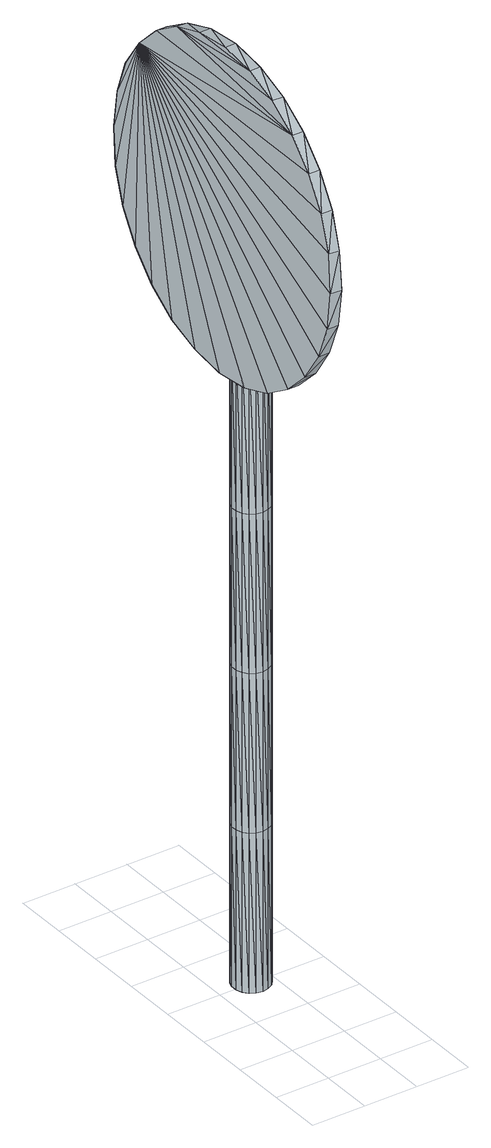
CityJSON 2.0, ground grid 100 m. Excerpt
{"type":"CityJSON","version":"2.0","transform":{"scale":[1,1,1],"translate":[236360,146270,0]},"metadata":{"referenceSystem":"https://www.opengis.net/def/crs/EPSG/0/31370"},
"CityObjects":{
"object1":{"type":"GenericCityObject","attributes":{"cluster":94,"mean_distance_to_centroid":0.0426,"new_centroid_x":236313.43,"new_centroid_y":146652.17,"mean_distance_to_camera":5.82,"H1":0,"H2":0,"Z_final":110.1,"cluster2":-1,"proj_x":236316.69,"proj_y":146654.35,"id_line":53782,"bearing_l":146.17,"distance":3.92,"orientation":"right","G_obj":146.17},"geometry":[{"type":"MultiSurface","lod":"2","boundaries":[[[0,1,2]],[[2,1,3]],[[3,1,4]],[[4,1,5]],[[5,1,6]],[[1,7,6]],[[1,8,7]],[[1,9,8]],[[1,10,9]],[[1,11,10]],[[1,12,11]],[[1,13,12]],[[1,14,13]],[[15,14,1]],[[16,15,1]],[[17,16,1]],[[18,17,1]],[[0,18,1]],[[19,20,0]],[[19,0,2]],[[21,19,2]],[[21,2,3]],[[21,3,22]],[[22,3,4]],[[22,4,23]],[[23,4,5]],[[23,5,24]],[[24,5,6]],[[24,6,25]],[[25,6,7]],[[25,7,26]],[[26,7,8]],[[26,8,27]],[[8,9,27]],[[27,9,28]],[[9,10,28]],[[10,29,28]],[[10,11,29]],[[11,30,29]],[[11,12,30]],[[30,12,31]],[[31,12,13]],[[31,13,32]],[[32,13,14]],[[32,14,33]],[[33,14,15]],[[33,15,34]],[[34,15,16]],[[34,16,35]],[[35,16,17]],[[36,35,17]],[[18,36,17]],[[20,36,18]],[[20,18,0]],[[37,38,20]],[[37,20,19]],[[39,37,19]],[[21,39,19]],[[39,21,40]],[[40,21,22]],[[40,22,41]],[[41,22,23]],[[41,23,42]],[[42,23,24]],[[42,24,43]],[[43,24,25]],[[43,25,44]],[[44,25,26]],[[26,45,44]],[[26,27,45]],[[27,46,45]],[[27,28,46]],[[28,47,46]],[[28,29,47]],[[47,29,48]],[[29,30,48]],[[48,30,49]],[[49,30,31]],[[49,31,50]],[[50,31,32]],[[50,32,51]],[[51,32,33]],[[51,33,52]],[[52,33,34]],[[52,34,53]],[[53,34,35]],[[54,53,35]],[[54,35,36]],[[38,54,36]],[[38,36,20]],[[55,56,38]],[[55,38,37]],[[57,55,37]],[[57,37,39]],[[57,39,58]],[[58,39,40]],[[58,40,59]],[[59,40,41]],[[59,41,60]],[[60,41,42]],[[60,42,61]],[[61,42,43]],[[61,43,62]],[[62,43,44]],[[44,63,62]],[[44,45,63]],[[45,64,63]],[[45,46,64]],[[46,65,64]],[[46,47,65]],[[47,66,65]],[[47,48,66]],[[66,48,67]],[[67,48,49]],[[67,49,68]],[[68,49,50]],[[68,50,69]],[[69,50,51]],[[69,51,70]],[[70,51,52]],[[70,52,71]],[[71,52,53]],[[72,71,53]],[[72,53,54]],[[56,72,54]],[[56,54,38]],[[73,74,56]],[[73,56,55]],[[75,73,55]],[[75,55,57]],[[75,57,76]],[[76,57,58]],[[76,58,77]],[[77,58,59]],[[77,59,78]],[[78,59,60]],[[78,60,79]],[[79,60,61]],[[79,61,80]],[[80,61,62]],[[62,81,80]],[[62,63,81]],[[63,82,81]],[[63,64,82]],[[64,83,82]],[[64,65,83]],[[65,84,83]],[[65,66,84]],[[84,66,85]],[[85,66,67]],[[85,67,86]],[[86,67,68]],[[86,68,87]],[[87,68,69]],[[87,69,88]],[[88,69,70]],[[88,70,89]],[[89,70,71]],[[90,89,71]],[[90,71,72]],[[74,90,72]],[[74,72,56]],[[91,92,74]],[[91,74,73]],[[93,91,73]],[[93,73,75]],[[93,75,94]],[[94,75,76]],[[94,76,95]],[[95,76,77]],[[95,77,96]],[[96,77,78]],[[96,78,97]],[[97,78,79]],[[97,79,98]],[[98,79,80]],[[80,99,98]],[[80,81,99]],[[81,100,99]],[[81,82,100]],[[82,101,100]],[[82,83,101]],[[83,102,101]],[[83,84,102]],[[102,84,103]],[[103,84,85]],[[103,85,104]],[[104,85,86]],[[104,86,105]],[[105,86,87]],[[105,87,106]],[[106,87,88]],[[106,88,107]],[[107,88,89]],[[108,107,89]],[[108,89,90]],[[92,108,90]],[[92,90,74]],[[92,91,109]],[[91,93,109]],[[93,94,109]],[[94,95,109]],[[95,96,109]],[[109,96,97]],[[109,97,98]],[[109,98,99]],[[109,99,100]],[[109,100,101]],[[109,101,102]],[[109,102,103]],[[109,103,104]],[[105,109,104]],[[106,109,105]],[[107,109,106]],[[108,109,107]],[[92,109,108]],[[110,111,112]],[[113,112,114]],[[115,112,113]],[[116,112,115]],[[117,112,116]],[[118,112,117]],[[119,112,118]],[[120,112,119]],[[121,112,120]],[[122,112,121]],[[122,123,112]],[[123,110,112]],[[111,124,112]],[[124,125,112]],[[125,126,112]],[[126,127,112]],[[127,128,112]],[[128,129,112]],[[129,130,112]],[[130,131,112]],[[112,131,132]],[[131,133,132]],[[131,134,133]],[[133,134,135]],[[133,135,136]],[[135,137,136]],[[133,136,138]],[[136,139,138]],[[136,137,139]],[[137,140,139]],[[137,135,140]],[[135,141,140]],[[135,134,141]],[[134,142,141]],[[134,131,142]],[[131,143,142]],[[131,130,143]],[[143,130,144]],[[144,130,129]],[[144,129,145]],[[145,129,128]],[[145,128,146]],[[146,127,147]],[[147,127,126]],[[147,126,148]],[[148,126,125]],[[148,125,149]],[[149,125,124]],[[150,149,124]],[[150,124,111]],[[151,150,111]],[[151,111,110]],[[152,151,110]],[[152,110,123]],[[146,128,127]],[[153,123,122]],[[154,153,122]],[[154,122,121]],[[155,154,121]],[[155,121,120]],[[156,155,120]],[[156,120,119]],[[157,156,119]],[[157,119,118]],[[157,118,158]],[[158,118,117]],[[158,117,159]],[[153,152,123]],[[159,117,116]],[[159,116,160]],[[160,116,115]],[[160,115,161]],[[161,115,113]],[[161,113,162]],[[162,113,114]],[[162,114,163]],[[163,114,112]],[[163,112,164]],[[164,112,132]],[[132,165,164]],[[132,133,165]],[[133,138,165]],[[138,139,140]],[[161,162,163]],[[160,161,163]],[[159,160,163]],[[158,159,163]],[[157,158,163]],[[156,157,163]],[[155,156,163]],[[154,155,163]],[[153,154,163]],[[153,163,152]],[[152,163,151]],[[151,163,150]],[[150,163,149]],[[149,163,148]],[[148,163,147]],[[147,163,146]],[[146,163,145]],[[145,163,144]],[[144,163,143]],[[143,163,142]],[[163,164,142]],[[142,164,165]],[[142,165,141]],[[165,140,141]],[[165,138,140]],[[166,167,168]],[[168,167,169]],[[170,168,169]],[[170,169,171]],[[170,171,172]],[[172,171,173]],[[172,173,174]],[[174,173,175]],[[174,175,176]],[[176,175,177]],[[176,177,178]],[[178,177,179]],[[178,179,180]],[[180,179,181]],[[180,181,182]],[[182,181,183]],[[182,183,184]],[[184,183,185]],[[184,185,186]],[[186,185,187]],[[186,187,188]],[[188,187,189]],[[188,189,190]],[[190,189,191]],[[192,190,191]],[[192,191,193]],[[194,192,193]],[[194,193,195]],[[196,194,195]],[[196,195,197]],[[198,196,197]],[[198,197,199]],[[200,198,199]],[[200,199,201]],[[202,200,201]],[[202,201,203]],[[204,202,203]],[[204,203,205]],[[206,204,205]],[[206,205,207]],[[208,206,207]],[[208,207,209]],[[210,208,209]],[[210,209,211]],[[212,210,211]],[[212,211,213]],[[214,212,213]],[[214,213,215]],[[216,214,215]],[[216,215,217]],[[216,217,218]],[[218,217,219]],[[218,219,220]],[[220,219,221]],[[220,221,222]],[[222,221,223]],[[222,223,224]],[[224,223,225]],[[224,225,226]],[[226,225,227]],[[226,227,228]],[[228,227,229]],[[228,229,230]],[[230,229,231]],[[230,231,232]],[[232,231,233]],[[232,233,234]],[[234,233,235]],[[234,235,236]],[[236,235,237]],[[238,236,237]],[[238,237,239]],[[238,239,240]],[[240,239,241]],[[241,242,240]],[[241,243,242]],[[242,243,244]],[[244,243,245]],[[244,245,246]],[[246,245,247]],[[246,247,248]],[[248,247,249]],[[248,249,250]],[[250,249,251]],[[250,251,252]],[[252,251,253]],[[252,253,254]],[[254,253,255]],[[254,255,256]],[[256,255,257]],[[256,257,258]],[[258,257,259]],[[258,259,260]],[[260,259,261]],[[260,261,262]],[[262,261,263]],[[262,263,264]],[[264,263,265]],[[264,265,266]],[[266,265,267]],[[266,267,268]],[[268,267,269]],[[269,270,268]],[[269,271,270]],[[271,272,270]],[[271,273,272]],[[273,274,272]],[[273,275,274]],[[275,276,274]],[[275,277,276]],[[277,278,276]],[[277,279,278]],[[279,280,278]],[[279,281,280]],[[281,282,280]],[[281,283,282]],[[283,284,282]],[[283,285,284]],[[285,286,284]],[[285,287,286]],[[287,288,286]],[[287,289,288]],[[289,290,288]],[[289,291,290]],[[290,291,292]],[[292,291,293]],[[292,293,294]],[[294,293,295]],[[294,295,296]],[[296,295,297]],[[296,297,298]],[[298,297,299]],[[298,299,300]],[[300,299,301]],[[300,301,302]],[[302,301,303]],[[302,303,304]],[[304,303,305]],[[304,305,306]],[[306,305,307]],[[306,307,308]],[[308,307,309]],[[308,309,310]],[[310,309,311]],[[310,311,312]],[[312,311,313]],[[313,166,312]],[[313,167,166]],[[169,167,313]],[[169,313,171]],[[171,313,311]],[[173,171,311]],[[173,311,309]],[[175,173,309]],[[175,309,307]],[[177,175,307]],[[177,307,305]],[[179,177,305]],[[179,305,303]],[[181,179,303]],[[181,303,301]],[[183,181,301]],[[183,301,299]],[[183,299,297]],[[185,183,297]],[[185,297,295]],[[187,185,295]],[[187,295,293]],[[189,187,293]],[[189,293,291]],[[189,291,289]],[[189,289,287]],[[191,189,287]],[[191,287,285]],[[193,191,285]],[[195,193,285]],[[195,285,283]],[[197,195,283]],[[199,197,283]],[[201,199,283]],[[201,283,281]],[[203,201,281]],[[205,203,281]],[[205,281,279]],[[205,279,207]],[[207,279,209]],[[209,279,277]],[[209,277,211]],[[211,277,275]],[[211,275,213]],[[213,275,273]],[[213,273,215]],[[215,273,271]],[[215,271,217]],[[217,271,219]],[[219,271,269]],[[219,269,221]],[[221,269,267]],[[221,267,223]],[[223,267,265]],[[223,265,225]],[[225,265,263]],[[225,263,261]],[[225,261,227]],[[227,261,259]],[[227,259,229]],[[229,259,257]],[[229,257,255]],[[229,255,231]],[[231,255,253]],[[231,253,233]],[[233,253,251]],[[233,251,235]],[[251,249,235]],[[235,249,247]],[[235,247,237]],[[247,245,237]],[[237,245,243]],[[237,243,239]],[[239,243,241]],[[238,240,242]],[[168,312,166]],[[170,312,168]],[[170,310,312]],[[172,310,170]],[[172,308,310]],[[174,308,172]],[[174,306,308]],[[176,306,174]],[[176,304,306]],[[178,304,176]],[[178,302,304]],[[180,302,178]],[[180,300,302]],[[182,300,180]],[[182,298,300]],[[182,296,298]],[[184,296,182]],[[184,294,296]],[[186,294,184]],[[186,292,294]],[[188,292,186]],[[188,290,292]],[[188,288,290]],[[188,286,288]],[[190,286,188]],[[190,284,286]],[[192,284,190]],[[194,284,192]],[[194,282,284]],[[196,282,194]],[[198,282,196]],[[200,282,198]],[[200,280,282]],[[202,280,200]],[[204,280,202]],[[204,278,280]],[[204,206,278]],[[206,208,278]],[[208,276,278]],[[208,210,276]],[[210,274,276]],[[210,212,274]],[[212,272,274]],[[212,214,272]],[[214,270,272]],[[214,216,270]],[[216,218,270]],[[218,268,270]],[[218,220,268]],[[220,266,268]],[[220,222,266]],[[222,264,266]],[[222,224,264]],[[224,262,264]],[[224,260,262]],[[224,226,260]],[[226,258,260]],[[226,228,258]],[[228,256,258]],[[228,254,256]],[[228,230,254]],[[230,252,254]],[[230,232,252]],[[232,250,252]],[[232,234,250]],[[250,234,248]],[[234,246,248]],[[234,236,246]],[[246,236,244]],[[236,242,244]],[[236,238,242]],[[314,315,316]],[[316,315,317]],[[318,316,317]],[[318,317,319]],[[318,319,320]],[[320,319,321]],[[320,321,322]],[[322,321,323]],[[322,323,324]],[[324,323,325]],[[324,325,326]],[[326,325,327]],[[326,327,328]],[[328,327,329]],[[328,329,330]],[[330,329,331]],[[330,331,332]],[[332,331,333]],[[332,333,334]],[[334,333,335]],[[334,335,336]],[[336,335,337]],[[336,337,338]],[[338,337,339]],[[340,338,339]],[[340,339,341]],[[342,340,341]],[[342,341,343]],[[344,342,343]],[[344,343,345]],[[346,344,345]],[[346,345,347]],[[348,346,347]],[[348,347,349]],[[350,348,349]],[[350,349,351]],[[352,350,351]],[[352,351,353]],[[354,352,353]],[[354,353,355]],[[356,354,355]],[[356,355,357]],[[358,356,357]],[[358,357,359]],[[360,358,359]],[[360,359,361]],[[362,360,361]],[[362,361,363]],[[364,362,363]],[[364,363,365]],[[364,365,366]],[[366,365,367]],[[366,367,368]],[[368,367,369]],[[368,369,370]],[[370,369,371]],[[370,371,372]],[[372,371,373]],[[372,373,374]],[[374,373,375]],[[374,375,376]],[[376,375,377]],[[376,377,378]],[[378,377,379]],[[378,379,380]],[[380,379,381]],[[380,381,382]],[[382,381,383]],[[382,383,384]],[[384,383,385]],[[386,384,385]],[[386,385,387]],[[386,387,388]],[[388,387,389]],[[389,390,388]],[[389,391,390]],[[390,391,392]],[[392,391,393]],[[392,393,394]],[[394,393,395]],[[394,395,396]],[[396,395,397]],[[396,397,398]],[[398,397,399]],[[398,399,400]],[[400,399,401]],[[400,401,402]],[[402,401,403]],[[402,403,404]],[[404,403,405]],[[404,405,406]],[[406,405,407]],[[406,407,408]],[[408,407,409]],[[408,409,410]],[[410,409,411]],[[410,411,412]],[[412,411,413]],[[412,413,414]],[[414,413,415]],[[414,415,416]],[[416,415,417]],[[417,418,416]],[[417,419,418]],[[419,420,418]],[[419,421,420]],[[421,422,420]],[[421,423,422]],[[423,424,422]],[[423,425,424]],[[425,426,424]],[[425,427,426]],[[427,428,426]],[[427,429,428]],[[429,430,428]],[[429,431,430]],[[431,432,430]],[[431,433,432]],[[433,434,432]],[[433,435,434]],[[435,436,434]],[[435,437,436]],[[437,438,436]],[[437,439,438]],[[438,439,440]],[[440,439,441]],[[440,441,442]],[[442,441,443]],[[442,443,444]],[[444,443,445]],[[444,445,446]],[[446,445,447]],[[446,447,448]],[[448,447,449]],[[448,449,450]],[[450,449,451]],[[450,451,452]],[[452,451,453]],[[452,453,454]],[[454,453,455]],[[454,455,456]],[[456,455,457]],[[456,457,458]],[[458,457,459]],[[458,459,460]],[[460,459,461]],[[461,314,460]],[[461,315,314]],[[317,315,461]],[[317,461,319]],[[319,461,459]],[[321,319,459]],[[321,459,457]],[[323,321,457]],[[323,457,455]],[[325,323,455]],[[325,455,453]],[[327,325,453]],[[327,453,451]],[[329,327,451]],[[329,451,449]],[[331,329,449]],[[331,449,447]],[[331,447,445]],[[333,331,445]],[[333,445,443]],[[335,333,443]],[[335,443,441]],[[337,335,441]],[[337,441,439]],[[337,439,437]],[[337,437,435]],[[339,337,435]],[[339,435,433]],[[341,339,433]],[[343,341,433]],[[343,433,431]],[[345,343,431]],[[347,345,431]],[[349,347,431]],[[349,431,429]],[[351,349,429]],[[353,351,429]],[[353,429,427]],[[353,427,355]],[[355,427,357]],[[357,427,425]],[[357,425,359]],[[359,425,423]],[[359,423,361]],[[361,423,421]],[[361,421,363]],[[363,421,419]],[[363,419,365]],[[365,419,367]],[[367,419,417]],[[367,417,369]],[[369,417,415]],[[369,415,371]],[[371,415,413]],[[371,413,373]],[[373,413,411]],[[373,411,409]],[[373,409,375]],[[375,409,407]],[[375,407,377]],[[377,407,405]],[[377,405,403]],[[377,403,379]],[[379,403,401]],[[379,401,381]],[[381,401,399]],[[381,399,383]],[[399,397,383]],[[383,397,395]],[[383,395,385]],[[395,393,385]],[[385,393,391]],[[385,391,387]],[[387,391,389]],[[386,388,390]],[[316,460,314]],[[318,460,316]],[[318,458,460]],[[320,458,318]],[[320,456,458]],[[322,456,320]],[[322,454,456]],[[324,454,322]],[[324,452,454]],[[326,452,324]],[[326,450,452]],[[328,450,326]],[[328,448,450]],[[330,448,328]],[[330,446,448]],[[330,444,446]],[[332,444,330]],[[332,442,444]],[[334,442,332]],[[334,440,442]],[[336,440,334]],[[336,438,440]],[[336,436,438]],[[336,434,436]],[[338,434,336]],[[338,432,434]],[[340,432,338]],[[342,432,340]],[[342,430,432]],[[344,430,342]],[[346,430,344]],[[348,430,346]],[[348,428,430]],[[350,428,348]],[[352,428,350]],[[352,426,428]],[[352,354,426]],[[354,356,426]],[[356,424,426]],[[356,358,424]],[[358,422,424]],[[358,360,422]],[[360,420,422]],[[360,362,420]],[[362,418,420]],[[362,364,418]],[[364,366,418]],[[366,416,418]],[[366,368,416]],[[368,414,416]],[[368,370,414]],[[370,412,414]],[[370,372,412]],[[372,410,412]],[[372,408,410]],[[372,374,408]],[[374,406,408]],[[374,376,406]],[[376,404,406]],[[376,402,404]],[[376,378,402]],[[378,400,402]],[[378,380,400]],[[380,398,400]],[[380,382,398]],[[398,382,396]],[[382,394,396]],[[382,384,394]],[[394,384,392]],[[384,390,392]],[[384,386,390]]]}]}
},
"vertices":[
[63,337,2],[63,303,2],[74,335,2],[84,329,2],[92,320,2],[96,309,2],[96,297,2],[92,286,2],[84,277,2],[74,272,2],[63,269,2],[51,272,2],[41,277,2],[34,286,2],[30,297,2],[30,309,2],[34,320,2],[41,329,2],[51,335,2],[74,335,300],[63,337,300],[84,329,300],[92,320,300],[96,309,300],[96,297,300],[92,286,300],[84,277,300],[74,272,300],[63,269,300],[51,272,300],[41,277,300],[34,286,300],[30,297,300],[30,309,300],[34,320,300],[41,329,300],[51,335,300],[74,335,598],[63,337,598],[84,329,598],[92,320,598],[96,309,598],[96,297,598],[92,286,598],[84,277,598],[74,272,598],[63,269,598],[51,272,598],[41,277,598],[34,286,598],[30,297,598],[30,309,598],[34,320,598],[41,329,598],[51,335,598],[74,335,895],[63,337,895],[84,329,895],[92,320,895],[96,309,895],[96,297,895],[92,286,895],[84,277,895],[74,272,895],[63,269,895],[51,272,895],[41,277,895],[34,286,895],[30,297,895],[30,309,895],[34,320,895],[41,329,895],[51,335,895],[74,335,1193],[63,337,1193],[84,329,1193],[92,320,1193],[96,309,1193],[96,297,1193],[92,286,1193],[84,277,1193],[74,272,1193],[63,269,1193],[51,272,1193],[41,277,1193],[34,286,1193],[30,297,1193],[30,309,1193],[34,320,1193],[41,329,1193],[51,335,1193],[74,335,1491],[63,337,1491],[84,329,1491],[92,320,1491],[96,309,1491],[96,297,1491],[92,286,1491],[84,277,1491],[74,272,1491],[63,269,1491],[51,272,1491],[41,277,1491],[34,286,1491],[30,297,1491],[30,309,1491],[34,320,1491],[41,329,1491],[51,335,1491],[63,303,1491],[27,177,1185],[28,121,1221],[37,545,1645],[35,603,1525],[36,581,1589],[33,611,1456],[32,603,1387],[31,581,1324],[30,545,1268],[29,498,1221],[28,442,1185],[27,379,1162],[27,309,1154],[27,240,1162],[28,74,1268],[29,38,1324],[30,15,1387],[31,7,1456],[32,15,1525],[34,38,1589],[35,74,1645],[36,121,1692],[37,498,1692],[38,442,1727],[37,177,1727],[37,240,1750],[38,379,1750],[38,309,1758],[17,379,1750],[17,309,1758],[16,240,1750],[16,177,1728],[15,121,1692],[14,74,1645],[13,38,1589],[12,16,1526],[10,8,1457],[9,16,1387],[8,38,1324],[7,74,1268],[7,121,1221],[6,177,1185],[6,240,1163],[6,309,1155],[7,379,1163],[7,442,1185],[8,498,1221],[9,545,1268],[10,581,1324],[11,603,1387],[13,611,1457],[14,603,1526],[15,581,1589],[16,545,1645],[16,498,1692],[17,442,1728],[19,413,1304],[19,413,1265],[53,413,1304],[53,413,1265],[53,394,1304],[53,394,1265],[75,385,1304],[75,385,1265],[78,384,1304],[78,384,1265],[82,382,1304],[82,382,1265],[85,381,1304],[85,381,1265],[89,379,1304],[89,379,1265],[92,377,1304],[92,377,1265],[95,375,1304],[95,375,1265],[98,373,1304],[98,373,1265],[108,365,1304],[108,365,1265],[111,363,1304],[111,363,1265],[113,360,1304],[113,360,1265],[115,357,1304],[115,357,1265],[117,354,1304],[117,354,1265],[118,351,1304],[118,351,1265],[118,347,1304],[118,347,1265],[119,344,1304],[119,344,1265],[118,309,1304],[118,309,1265],[116,290,1304],[116,290,1265],[115,285,1304],[115,285,1265],[113,280,1304],[113,280,1265],[111,276,1304],[111,276,1265],[108,271,1304],[108,271,1265],[105,268,1304],[105,268,1265],[101,264,1304],[101,264,1265],[97,261,1304],[97,261,1265],[92,259,1304],[92,259,1265],[87,256,1304],[87,256,1265],[82,255,1304],[82,255,1265],[77,253,1304],[77,253,1265],[72,252,1304],[72,252,1265],[67,251,1304],[67,251,1265],[62,251,1304],[62,251,1265],[50,251,1304],[50,251,1265],[48,226,1304],[48,226,1265],[19,225,1304],[19,225,1265],[19,256,1304],[19,256,1265],[40,270,1304],[40,270,1265],[56,269,1304],[56,269,1265],[59,269,1304],[59,269,1265],[63,269,1304],[63,269,1265],[66,269,1304],[66,269,1265],[69,270,1304],[69,270,1265],[73,270,1304],[73,270,1265],[76,271,1304],[76,271,1265],[79,272,1304],[79,272,1265],[80,272,1304],[80,272,1265],[82,273,1304],[82,273,1265],[85,275,1304],[85,275,1265],[87,277,1304],[87,277,1265],[89,279,1304],[89,279,1265],[91,282,1304],[91,282,1265],[92,284,1304],[92,284,1265],[92,287,1304],[92,287,1265],[94,307,1304],[94,307,1265],[94,344,1304],[94,344,1265],[94,346,1304],[94,346,1265],[93,348,1304],[93,348,1265],[92,350,1304],[92,350,1265],[91,352,1304],[91,352,1265],[90,354,1304],[90,354,1265],[88,355,1304],[88,355,1265],[86,357,1304],[86,357,1265],[84,358,1304],[84,358,1265],[82,359,1304],[82,359,1265],[79,360,1304],[79,360,1265],[77,361,1304],[77,361,1265],[75,361,1304],[75,361,1265],[72,362,1304],[72,362,1265],[70,362,1304],[70,362,1265],[49,366,1304],[49,366,1265],[25,380,1304],[25,380,1265],[28,413,1473],[28,413,1434],[61,413,1473],[61,413,1434],[61,394,1473],[61,394,1434],[83,385,1473],[83,385,1434],[86,384,1473],[86,384,1434],[90,382,1473],[90,382,1434],[93,381,1473],[93,381,1434],[97,379,1473],[97,379,1434],[100,377,1473],[100,377,1434],[103,375,1473],[103,375,1434],[106,373,1473],[106,373,1434],[116,365,1473],[116,365,1434],[119,363,1473],[119,363,1434],[121,360,1473],[121,360,1434],[123,357,1473],[123,357,1434],[125,354,1473],[125,354,1434],[126,351,1473],[126,351,1434],[127,347,1473],[127,347,1434],[127,344,1473],[127,344,1434],[126,309,1473],[126,309,1434],[124,290,1473],[124,290,1434],[123,285,1473],[123,285,1434],[121,280,1473],[121,280,1434],[119,276,1473],[119,276,1434],[116,271,1473],[116,271,1434],[113,268,1473],[113,268,1434],[109,264,1473],[109,264,1434],[105,261,1473],[105,261,1434],[100,259,1473],[100,259,1434],[95,256,1473],[95,256,1434],[90,255,1473],[90,255,1434],[85,253,1473],[85,253,1434],[80,252,1473],[80,252,1434],[75,251,1473],[75,251,1434],[70,251,1473],[70,251,1434],[58,251,1473],[58,251,1434],[56,226,1473],[56,226,1434],[27,225,1473],[27,225,1434],[28,256,1473],[28,256,1434],[48,270,1473],[48,270,1434],[64,269,1473],[64,269,1434],[67,269,1473],[67,269,1434],[71,269,1473],[71,269,1434],[74,269,1473],[74,269,1434],[77,270,1473],[77,270,1434],[81,270,1473],[81,270,1434],[84,271,1473],[84,271,1434],[87,272,1473],[87,272,1434],[88,272,1473],[88,272,1434],[90,273,1473],[90,273,1434],[93,275,1473],[93,275,1434],[95,277,1473],[95,277,1434],[97,279,1473],[97,279,1434],[99,282,1473],[99,282,1434],[100,284,1473],[100,284,1434],[100,287,1473],[100,287,1434],[102,307,1473],[102,307,1434],[102,344,1473],[102,344,1434],[102,346,1473],[102,346,1434],[101,348,1473],[101,348,1434],[100,350,1473],[100,350,1434],[99,352,1473],[99,352,1434],[98,354,1473],[98,354,1434],[96,355,1473],[96,355,1434],[94,357,1473],[94,357,1434],[92,358,1473],[92,358,1434],[90,359,1473],[90,359,1434],[87,360,1473],[87,360,1434],[85,361,1473],[85,361,1434],[83,361,1473],[83,361,1434],[80,362,1473],[80,362,1434],[78,362,1473],[78,362,1434],[57,366,1473],[57,366,1434],[33,380,1473],[33,380,1434]
]}
